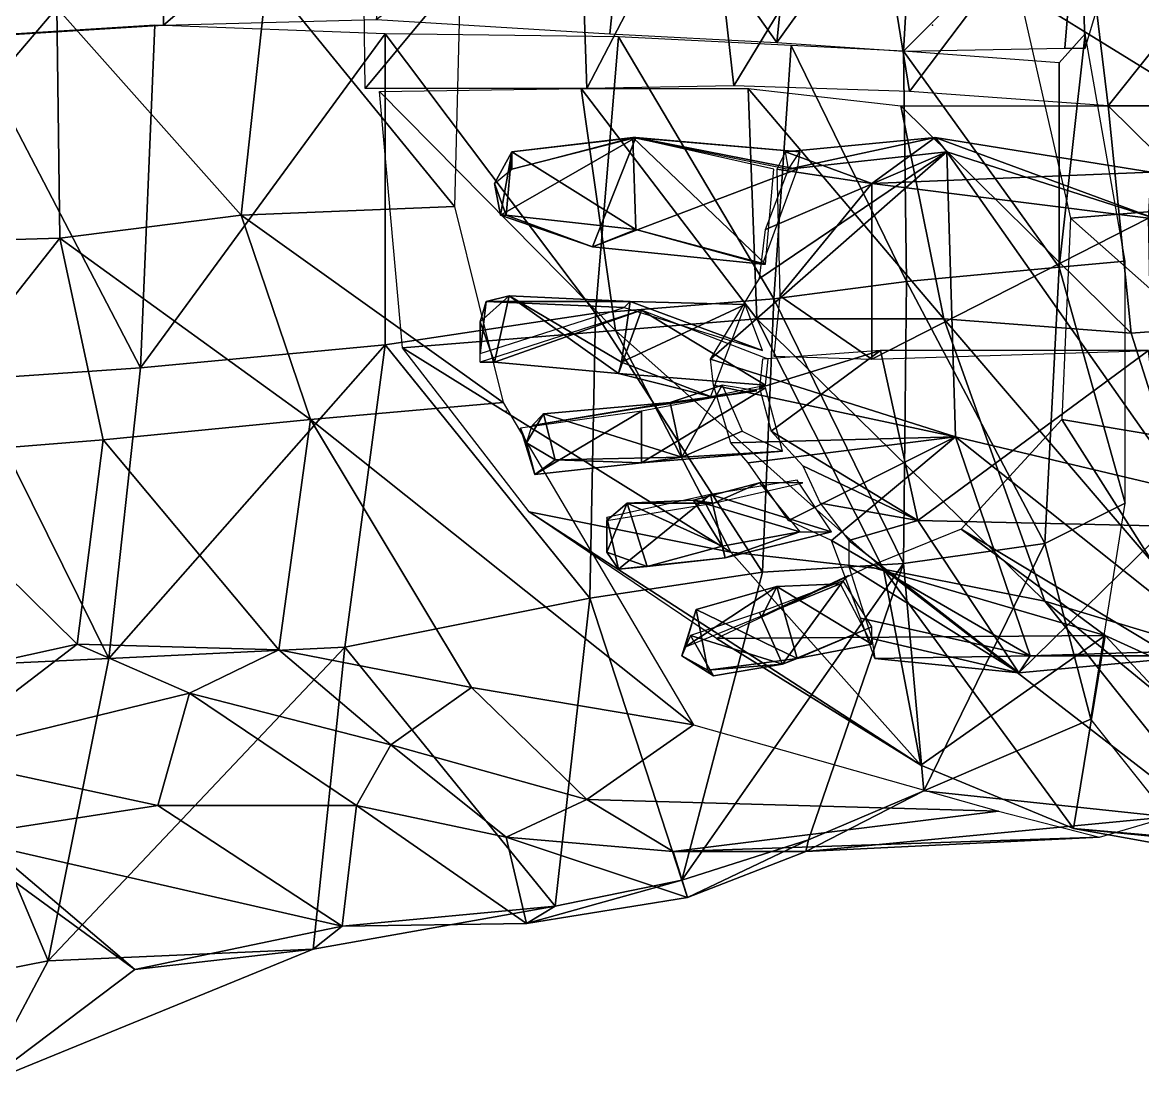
# Model space of a CAD drawing. Extents: x 4.9 to 9.1, y -6.1 to 13.5.
# Drawn here: x 7.29 to 7.938, y 9.385 to 10 of the extents above; entities that cross this region are included whole.
import ezdxf

# ---------------------------------------------------------------- set-up
doc = ezdxf.new("R2010")
doc.units = 0
doc.layers.get('0').update_dxf_attribs({"linetype": 'CONTINUOUS'})

msp = doc.modelspace()

# ---------------------------------------------------------------- linework, layer by layer
at = {"color": 0}
for p in [(7.81678, 9.99862, -0.60167), (7.81678, 9.99862, -0.60167), (7.57011, 9.77528, -4.085), (7.85011, 9.64695, -0.56)]:
    msp.add_point(p, dxfattribs=at)
for points in [[(7.37011, 10.13028, 0.24667), (7.27011, 10.15028, 0.29833), (7.26344, 9.99195, 0.28667)], [(7.26344, 9.99195, 0.28667), (7.37178, 9.99862, 0.225), (7.37011, 10.13028, 0.24667)], [(7.51011, 10.11695, 0.13), (7.37011, 10.13028, 0.24667), (7.37178, 9.99862, 0.225)], [(7.37178, 9.99862, 0.225), (7.49511, 10.00195, 0.125), (7.51011, 10.11695, 0.13)], [(7.61178, 10.11028, -0.89667), (7.48844, 9.96195, -0.74167), (7.48678, 10.10695, -0.75833)], [(7.48844, 9.96195, -0.74167), (7.61178, 10.11028, -0.89667), (7.61678, 9.96195, -0.89333)], [(7.49511, 10.00195, 0.125), (7.63011, 9.99362, -0.02333), (7.64178, 10.10862, -0.00333)], [(7.68678, 10.09695, -1.02167), (7.61678, 9.96195, -0.89333), (7.61178, 10.11028, -0.89667)], [(7.72678, 9.98862, -0.11333), (7.64178, 10.10862, -0.00333), (7.63011, 9.99362, -0.02333)], [(7.64178, 10.10862, -0.00333), (7.72678, 9.98862, -0.11333), (7.73844, 10.10528, -0.105)], [(7.90178, 10.08528, -0.26), (7.90511, 9.98528, -0.39167), (7.94344, 10.11195, -0.36167)], [(7.80678, 10.10028, -0.17), (7.73844, 10.10528, -0.105), (7.72678, 9.98862, -0.11333)], [(7.61678, 9.96195, -0.89333), (7.68678, 10.09695, -1.02167), (7.70178, 9.96362, -1.01167)], [(7.78178, 10.09528, -1.12833), (7.70178, 9.96362, -1.01167), (7.68678, 10.09695, -1.02167)], [(7.70178, 9.96362, -1.01167), (7.78178, 10.09528, -1.12833), (7.80344, 9.96028, -1.12)], [(7.72678, 9.98862, -0.11333), (7.80011, 9.98362, -0.18333), (7.80678, 10.10028, -0.17)], [(7.90178, 10.09028, -1.26833), (7.80344, 9.96028, -1.12), (7.78178, 10.09528, -1.12833)], [(7.90178, 10.08528, -0.26), (7.80678, 10.10028, -0.17), (7.80011, 9.98362, -0.18333)], [(7.80344, 9.96028, -1.12), (7.90178, 10.09028, -1.26833), (7.91844, 9.95195, -1.255)], [(8.02344, 10.08362, -1.37167), (7.91844, 9.95195, -1.255), (7.90178, 10.09028, -1.26833)], [(7.80011, 9.98362, -0.18333), (7.89344, 9.98528, -0.26667), (7.90178, 10.08528, -0.26)], [(7.90511, 9.98528, -0.39167), (7.90178, 10.08528, -0.26), (7.89344, 9.98528, -0.26667)], [(7.91844, 9.95195, -1.255), (8.02344, 10.08362, -1.37167), (8.02844, 9.95195, -1.37167)], [(7.86678, 10.01862, -0.39667), (8.05844, 9.90028, -0.495), (8.02011, 10.03362, -0.51667)], [(7.31011, 10.00862, -0.645), (7.43178, 10.02695, -0.73667), (7.41678, 9.88862, -0.75167)], [(7.54011, 9.89362, -0.805), (7.41678, 9.88862, -0.75167), (7.43178, 10.02695, -0.73667)], [(7.43178, 10.02695, -0.73667), (7.54344, 10.02362, -0.78667), (7.54011, 9.89362, -0.805)], [(7.31011, 10.00862, -0.645), (7.19344, 9.87195, -0.56833), (7.20678, 10.02195, -0.55167)], [(8.05844, 9.90028, -0.495), (7.86678, 10.01862, -0.39667), (7.89678, 9.88695, -0.365)], [(7.19344, 9.87195, -0.56833), (7.31011, 10.00862, -0.645), (7.31178, 9.87528, -0.65333)], [(7.41678, 9.88862, -0.75167), (7.31178, 9.87528, -0.65333), (7.31011, 10.00862, -0.645)], [(7.25844, 9.99195, 0.29333), (7.35844, 9.80028, 0.22333), (7.36678, 9.99862, 0.22833)], [(7.50011, 9.99362, 0.11833), (7.36678, 9.99862, 0.22833), (7.35844, 9.80028, 0.22333)], [(7.35844, 9.80028, 0.22333), (7.25844, 9.99195, 0.29333), (7.26011, 9.79362, 0.27667)], [(7.35844, 9.80028, 0.22333), (7.50011, 9.81362, 0.11), (7.50011, 9.99362, 0.11833)], [(7.50011, 9.99362, 0.11833), (7.62178, 9.83195, -0.01833), (7.63511, 9.99195, -0.015)], [(7.62178, 9.83195, -0.01833), (7.50011, 9.99362, 0.11833), (7.50011, 9.81362, 0.11)], [(7.72511, 9.84028, -0.12167), (7.63511, 9.99195, -0.015), (7.62178, 9.83195, -0.01833)], [(7.63511, 9.99195, -0.015), (7.72511, 9.84028, -0.12167), (7.73511, 9.98695, -0.11167)], [(7.89011, 9.85862, -0.27167), (7.92844, 9.86195, -0.375), (7.90511, 9.99362, -0.39)], [(7.90511, 9.99362, -0.39), (7.89011, 9.97695, -0.265), (7.89011, 9.85862, -0.27167)], [(7.80178, 9.85028, -0.19167), (7.73511, 9.98695, -0.11167), (7.72511, 9.84028, -0.12167)], [(7.73511, 9.98695, -0.11167), (7.80178, 9.85028, -0.19167), (7.80011, 9.98362, -0.18333)], [(7.80011, 9.98362, -0.18333), (7.89011, 9.85862, -0.27167), (7.89011, 9.97695, -0.265)], [(7.89011, 9.85862, -0.27167), (7.80011, 9.98362, -0.18333), (7.80178, 9.85028, -0.19167)], [(7.49678, 9.96028, -0.73667), (7.61344, 9.96195, -0.89167), (7.63344, 9.82195, -0.88)], [(7.63344, 9.82195, -0.88), (7.51011, 9.81195, -0.72167), (7.49678, 9.96028, -0.73667)], [(7.71511, 9.82862, -1.00167), (7.63344, 9.82195, -0.88), (7.61344, 9.96195, -0.89167)], [(7.61344, 9.96195, -0.89167), (7.71011, 9.96195, -1.01), (7.71511, 9.82862, -1.00167)], [(7.82344, 9.82862, -1.105), (7.71511, 9.82862, -1.00167), (7.71011, 9.96195, -1.01)], [(7.71011, 9.96195, -1.01), (7.79844, 9.95195, -1.115), (7.82344, 9.82862, -1.105)], [(7.93178, 9.82028, -1.24333), (7.82344, 9.82862, -1.105), (7.79844, 9.95195, -1.115)], [(7.79844, 9.95195, -1.115), (7.91844, 9.95195, -1.255), (7.93178, 9.82028, -1.24333)], [(8.04344, 9.82862, -1.35167), (7.93178, 9.82028, -1.24333), (7.91844, 9.95195, -1.255)], [(7.91844, 9.95195, -1.255), (8.02344, 9.95195, -1.365), (8.04344, 9.82862, -1.35167)], [(7.64511, 9.93362, -4.13333), (7.56678, 9.88862, -4.11333), (7.57344, 9.92528, -4.10833)], [(7.56678, 9.88862, -4.11333), (7.64511, 9.93362, -4.13333), (7.62011, 9.87028, -4.10167)], [(7.64511, 9.93362, -4.13333), (7.57344, 9.92528, -4.10833), (7.57344, 9.91528, -4.065)], [(7.57344, 9.92528, -4.06667), (7.64511, 9.88028, -4.065), (7.64344, 9.93362, -4.07)], [(7.57344, 9.91528, -4.065), (7.64344, 9.93362, -4.07), (7.64511, 9.93362, -4.13333)], [(7.73844, 9.91528, -4.12333), (7.62011, 9.87028, -4.10167), (7.64511, 9.93362, -4.13333)], [(7.74011, 9.92528, -4.095), (7.64511, 9.93362, -4.13333), (7.64344, 9.93362, -4.07)], [(7.72011, 9.86028, -4.05833), (7.64344, 9.93362, -4.07), (7.64511, 9.88028, -4.065)], [(7.64344, 9.93362, -4.07), (7.72011, 9.86028, -4.05833), (7.72511, 9.91528, -4.05833)], [(7.64344, 9.93362, -4.07), (7.73344, 9.91528, -4.05167), (7.74011, 9.92528, -4.095)], [(7.64511, 9.93362, -4.13333), (7.74011, 9.92528, -4.095), (7.73844, 9.91528, -4.12333)], [(7.73178, 9.92528, -4.09333), (7.78178, 9.90695, -4.01667), (7.81844, 9.93362, -4.07833)], [(7.81844, 9.93362, -4.07833), (7.73344, 9.91528, -4.11833), (7.73178, 9.92528, -4.09333)], [(7.73344, 9.91528, -4.11833), (7.81844, 9.93362, -4.07833), (7.82511, 9.92528, -4.11667)], [(7.94344, 9.91362, -4.04333), (7.81844, 9.93362, -4.07833), (7.78178, 9.90695, -4.01667)], [(7.81844, 9.93362, -4.07833), (7.94344, 9.91362, -4.04333), (7.94511, 9.88695, -4.09167)], [(7.94511, 9.88695, -4.09167), (7.82511, 9.92528, -4.11667), (7.81844, 9.93362, -4.07833)], [(7.56344, 9.90695, -4.09333), (7.57011, 9.88862, -4.07), (7.57344, 9.92528, -4.06667)], [(7.56344, 9.90695, -4.09333), (7.57344, 9.92528, -4.10833), (7.56678, 9.88862, -4.11333)], [(7.56344, 9.90695, -4.09333), (7.57344, 9.91528, -4.065), (7.57344, 9.92528, -4.10833)], [(7.64511, 9.88028, -4.065), (7.57344, 9.92528, -4.06667), (7.57011, 9.88862, -4.07)], [(7.68844, 9.80528, -4.09667), (7.82511, 9.92528, -4.11667), (7.83011, 9.76028, -4.14)], [(7.82511, 9.92528, -4.11667), (7.68844, 9.80528, -4.09667), (7.71678, 9.85195, -4.08833)], [(7.82511, 9.92528, -4.11667), (7.71678, 9.85195, -4.08833), (7.72011, 9.88028, -4.12667)], [(7.82511, 9.92528, -4.11667), (7.72011, 9.88028, -4.12667), (7.73344, 9.91528, -4.11833)], [(7.78178, 9.90695, -4.01667), (7.73178, 9.92528, -4.09333), (7.72678, 9.91528, -4.05)], [(7.82511, 9.92528, -4.11667), (7.94511, 9.88695, -4.09167), (7.96344, 9.72862, -4.105)], [(7.96344, 9.72862, -4.105), (7.83011, 9.76028, -4.14), (7.82511, 9.92528, -4.11667)], [(7.62011, 9.87028, -4.10167), (7.73844, 9.91528, -4.12333), (7.71844, 9.86028, -4.10667)], [(7.78178, 9.90695, -4.01667), (7.72678, 9.91528, -4.05), (7.72844, 9.84195, -4.075)], [(7.78178, 9.90695, -4.01667), (7.94178, 9.88695, -3.96333), (7.94344, 9.91362, -4.04333)], [(7.56344, 9.90695, -4.09333), (7.56678, 9.88862, -4.11333), (7.57011, 9.88862, -4.07)], [(7.72844, 9.84195, -4.075), (7.78178, 9.80528, -4.02333), (7.78178, 9.90695, -4.01667)], [(7.94178, 9.88695, -3.96333), (7.78178, 9.90695, -4.01667), (7.78178, 9.80528, -4.02333)], [(7.89678, 9.88695, -0.365), (8.06011, 9.74195, -0.49167), (8.05844, 9.90028, -0.495)], [(7.41678, 9.88862, -0.75167), (7.54011, 9.89362, -0.805), (7.56844, 9.78028, -0.775)], [(7.31178, 9.87528, -0.65333), (7.41678, 9.88862, -0.75167), (7.45678, 9.77028, -0.715)], [(7.56844, 9.78028, -0.775), (7.45678, 9.77028, -0.715), (7.41678, 9.88862, -0.75167)], [(7.62011, 9.87028, -4.10167), (7.57011, 9.88862, -4.07), (7.56678, 9.88862, -4.11333)], [(7.57011, 9.88862, -4.07), (7.62011, 9.87028, -4.10167), (7.64511, 9.88028, -4.065)], [(7.78178, 9.80528, -4.02333), (7.94344, 9.81028, -3.92333), (7.94178, 9.88695, -3.96333)], [(8.06011, 9.74195, -0.49167), (7.89678, 9.88695, -0.365), (7.89178, 9.77028, -0.36833)], [(7.31178, 9.87528, -0.65333), (7.21178, 9.74862, -0.55333), (7.19344, 9.87195, -0.56833)], [(7.21178, 9.74862, -0.55333), (7.31178, 9.87528, -0.65333), (7.33678, 9.75862, -0.635)], [(7.45678, 9.77028, -0.715), (7.33678, 9.75862, -0.635), (7.31178, 9.87528, -0.65333)], [(7.71844, 9.86028, -4.10667), (7.64511, 9.88028, -4.065), (7.62011, 9.87028, -4.10167)], [(7.64511, 9.88028, -4.065), (7.71844, 9.86028, -4.10667), (7.72011, 9.86028, -4.05833)], [(7.89011, 9.85862, -0.27167), (7.92844, 9.72195, -0.39667), (7.92844, 9.86195, -0.375)], [(7.80178, 9.85028, -0.19167), (7.88178, 9.69862, -0.29167), (7.89011, 9.85862, -0.27167)], [(7.92844, 9.72195, -0.39667), (7.89011, 9.85862, -0.27167), (7.88178, 9.69862, -0.29167)], [(7.72511, 9.84028, -0.12167), (7.80011, 9.68695, -0.21), (7.80178, 9.85028, -0.19167)], [(7.88178, 9.69862, -0.29167), (7.80178, 9.85028, -0.19167), (7.80011, 9.68695, -0.21)], [(7.55511, 9.82695, -4.07833), (7.57178, 9.84195, -4.09167), (7.56344, 9.80362, -4.08833)], [(7.55511, 9.82695, -4.07833), (7.55844, 9.83862, -4.05167), (7.57178, 9.84195, -4.09167)], [(7.64178, 9.83862, -4.08333), (7.57178, 9.84195, -4.09167), (7.55844, 9.83862, -4.05167)], [(7.63511, 9.79695, -4.055), (7.56344, 9.80362, -4.08833), (7.57178, 9.84195, -4.09167)], [(7.57178, 9.84195, -4.09167), (7.63678, 9.80362, -4.08167), (7.63511, 9.79695, -4.055)], [(7.57178, 9.84195, -4.09167), (7.64178, 9.83862, -4.08333), (7.63678, 9.80362, -4.08167)], [(7.78178, 9.80528, -4.02333), (7.72844, 9.84195, -4.075), (7.72511, 9.80695, -4.03667)], [(7.55511, 9.82695, -4.07833), (7.55511, 9.80862, -4.05667), (7.55844, 9.83862, -4.05167)], [(7.63844, 9.83528, -4.04333), (7.55844, 9.83862, -4.05167), (7.55511, 9.80862, -4.05667)], [(7.55844, 9.83862, -4.05167), (7.63844, 9.83528, -4.04333), (7.64178, 9.83862, -4.08333)], [(7.62178, 9.83195, -0.01833), (7.71844, 9.68195, -0.13333), (7.72511, 9.84028, -0.12167)], [(7.70844, 9.83695, -4.08667), (7.63678, 9.80362, -4.08167), (7.64178, 9.83862, -4.08333)], [(7.63678, 9.80362, -4.08167), (7.70844, 9.83695, -4.08667), (7.68844, 9.78362, -4.09667)], [(7.71844, 9.81028, -4.03833), (7.64178, 9.83862, -4.08333), (7.63844, 9.83528, -4.04333)], [(7.64178, 9.83862, -4.08333), (7.71844, 9.81028, -4.03833), (7.70844, 9.83695, -4.08667)], [(7.80011, 9.68695, -0.21), (7.72511, 9.84028, -0.12167), (7.71844, 9.68195, -0.13333)], [(7.50011, 9.81362, 0.11), (7.61844, 9.66695, -0.035), (7.62178, 9.83195, -0.01833)], [(7.64844, 9.83362, -4.045), (7.55511, 9.80362, -4.05833), (7.56344, 9.80362, -4.08833)], [(7.56344, 9.80362, -4.08833), (7.63511, 9.79695, -4.055), (7.64844, 9.83362, -4.045)], [(7.71844, 9.68195, -0.13333), (7.62178, 9.83195, -0.01833), (7.61844, 9.66695, -0.035)], [(7.72011, 9.79028, -4.055), (7.64844, 9.83362, -4.045), (7.63511, 9.79695, -4.055)], [(7.64844, 9.83362, -4.045), (7.72011, 9.79028, -4.055), (7.72178, 9.80528, -4.03167)], [(7.55511, 9.82695, -4.07833), (7.56344, 9.80362, -4.08833), (7.55511, 9.80362, -4.05833)], [(7.63344, 9.82195, -0.88), (7.71511, 9.82862, -1.00167), (7.78844, 9.68362, -0.92833)], [(7.88178, 9.66528, -1.05167), (7.78844, 9.68362, -0.92833), (7.71511, 9.82862, -1.00167)], [(7.71511, 9.82862, -1.00167), (7.82344, 9.82862, -1.105), (7.88178, 9.66528, -1.05167)], [(7.99178, 9.63195, -1.19667), (7.88178, 9.66528, -1.05167), (7.82344, 9.82862, -1.105)], [(7.82344, 9.82862, -1.105), (7.93178, 9.82028, -1.24333), (7.99178, 9.63195, -1.19667)], [(8.04344, 9.82862, -1.35167), (7.99178, 9.63195, -1.19667), (7.93178, 9.82028, -1.24333)], [(7.51011, 9.81195, -0.72167), (7.63344, 9.82195, -0.88), (7.70011, 9.69362, -0.82333)], [(7.78844, 9.68362, -0.92833), (7.70011, 9.69362, -0.82333), (7.63344, 9.82195, -0.88)], [(7.34011, 9.63195, 0.21167), (7.47678, 9.63862, 0.1), (7.50011, 9.81362, 0.11)], [(7.50011, 9.81362, 0.11), (7.35844, 9.80028, 0.22333), (7.34011, 9.63195, 0.21167)], [(7.61844, 9.66695, -0.035), (7.50011, 9.81362, 0.11), (7.47678, 9.63862, 0.1)], [(7.70011, 9.69362, -0.82333), (7.58344, 9.71695, -0.655), (7.51011, 9.81195, -0.72167)], [(7.78678, 9.81028, -4.02167), (7.71844, 9.80528, -4.03667), (7.71678, 9.78862, -4.05833)], [(7.78678, 9.81028, -4.02167), (7.71678, 9.78862, -4.05833), (7.72344, 9.76362, -4.04833)], [(7.72344, 9.76362, -4.04833), (7.80844, 9.71195, -4.05167), (7.78678, 9.81028, -4.02167)], [(7.94178, 9.81028, -3.92167), (7.78678, 9.81028, -4.02167), (7.80844, 9.71195, -4.05167)], [(7.80844, 9.71195, -4.05167), (7.95344, 9.70862, -3.96333), (7.94178, 9.81028, -3.92167)], [(7.68844, 9.78362, -4.09667), (7.63511, 9.79695, -4.055), (7.63678, 9.80362, -4.08167)], [(7.83011, 9.76028, -4.14), (7.69011, 9.79028, -4.08667), (7.68844, 9.80528, -4.09667)], [(7.26011, 9.79362, 0.27667), (7.34011, 9.63195, 0.21167), (7.35844, 9.80028, 0.22333)], [(7.63511, 9.79695, -4.055), (7.68844, 9.78362, -4.09667), (7.72011, 9.79028, -4.055)], [(7.34011, 9.63195, 0.21167), (7.26011, 9.79362, 0.27667), (7.23344, 9.62695, 0.26167)], [(7.69511, 9.79028, -4.09833), (7.67178, 9.74862, -4.09333), (7.66511, 9.78028, -4.08167)], [(7.66511, 9.78028, -4.08167), (7.71511, 9.78695, -4.05667), (7.69511, 9.79028, -4.09833)], [(7.67178, 9.74862, -4.09333), (7.69511, 9.79028, -4.09833), (7.70678, 9.76362, -4.09167)], [(7.83011, 9.76028, -4.14), (7.70011, 9.75695, -4.09833), (7.69011, 9.79028, -4.08667)], [(7.71511, 9.78695, -4.05667), (7.66511, 9.78028, -4.08167), (7.64678, 9.77695, -4.05667)], [(7.72011, 9.78862, -4.06), (7.64844, 9.77528, -4.05667), (7.64844, 9.74528, -4.065)], [(7.64844, 9.74528, -4.065), (7.73011, 9.75195, -4.07167), (7.72011, 9.78862, -4.06)], [(7.45678, 9.77028, -0.715), (7.56844, 9.78028, -0.775), (7.67844, 9.59362, -0.72)], [(7.66511, 9.78028, -4.08167), (7.59178, 9.77362, -4.10333), (7.58511, 9.76695, -4.06833)], [(7.58511, 9.76695, -4.06833), (7.64678, 9.77695, -4.05667), (7.66511, 9.78028, -4.08167)], [(7.59178, 9.77362, -4.10333), (7.66511, 9.78028, -4.08167), (7.67178, 9.74862, -4.09333)], [(7.64844, 9.77528, -4.05667), (7.57844, 9.76528, -4.06667), (7.58678, 9.73862, -4.06667)], [(7.58178, 9.75695, -4.08667), (7.59178, 9.77362, -4.10333), (7.59844, 9.74695, -4.10833)], [(7.58178, 9.75695, -4.08667), (7.58511, 9.76695, -4.06833), (7.59178, 9.77362, -4.10333)], [(7.58678, 9.73862, -4.06667), (7.64844, 9.74528, -4.065), (7.64844, 9.77528, -4.05667)], [(7.67178, 9.74862, -4.09333), (7.59844, 9.74695, -4.10833), (7.59178, 9.77362, -4.10333)], [(7.45678, 9.77028, -0.715), (7.43844, 9.63695, -0.545), (7.33678, 9.75862, -0.635)], [(7.43844, 9.63695, -0.545), (7.45678, 9.77028, -0.715), (7.55011, 9.61528, -0.62167)], [(7.67844, 9.59362, -0.72), (7.55011, 9.61528, -0.62167), (7.45678, 9.77028, -0.715)], [(7.58178, 9.75695, -4.08667), (7.58678, 9.73862, -4.06667), (7.57844, 9.76528, -4.06667)], [(7.99344, 9.61028, -0.54), (7.89178, 9.77028, -0.36833), (7.83344, 9.70695, -0.44167)], [(7.89178, 9.77028, -0.36833), (7.99344, 9.61028, -0.54), (8.06011, 9.74195, -0.49167)], [(7.33678, 9.75862, -0.635), (7.32178, 9.64028, -0.455), (7.21178, 9.74862, -0.55333)], [(7.32178, 9.64028, -0.455), (7.33678, 9.75862, -0.635), (7.43844, 9.63695, -0.545)], [(7.67178, 9.74862, -4.09333), (7.70678, 9.76362, -4.09167), (7.73011, 9.75195, -4.07167)], [(7.83011, 9.76028, -4.14), (7.71011, 9.74528, -4.09167), (7.70011, 9.75695, -4.09833)], [(7.83011, 9.76028, -4.14), (7.73344, 9.71195, -4.105), (7.71011, 9.74528, -4.09167)], [(7.80844, 9.71195, -4.05167), (7.72344, 9.76362, -4.04833), (7.74178, 9.74362, -4.07)], [(7.83011, 9.76028, -4.14), (7.75844, 9.70028, -4.105), (7.73344, 9.71195, -4.105)], [(7.75844, 9.70028, -4.105), (7.83011, 9.76028, -4.14), (7.87344, 9.63362, -4.13)], [(7.83011, 9.76028, -4.14), (7.96344, 9.72862, -4.105), (7.98511, 9.63695, -4.11333)], [(7.98511, 9.63695, -4.11333), (7.87344, 9.63362, -4.13), (7.83011, 9.76028, -4.14)], [(7.58178, 9.75695, -4.08667), (7.59844, 9.74695, -4.10833), (7.58678, 9.73862, -4.06667)], [(7.73011, 9.75195, -4.07167), (7.64844, 9.74528, -4.065), (7.67178, 9.74862, -4.09333)], [(7.16344, 9.60528, -0.38167), (7.21178, 9.74862, -0.55333), (7.32178, 9.64028, -0.455)], [(7.64844, 9.74528, -4.065), (7.58678, 9.73862, -4.06667), (7.59844, 9.74695, -4.10833)], [(7.59844, 9.74695, -4.10833), (7.67178, 9.74862, -4.09333), (7.64844, 9.74528, -4.065)], [(7.80844, 9.71195, -4.05167), (7.74178, 9.74362, -4.07), (7.75178, 9.72195, -4.055)], [(7.71678, 9.73362, -4.09), (7.67844, 9.72362, -4.08833), (7.69011, 9.72195, -4.04833)], [(7.67844, 9.72362, -4.08833), (7.71678, 9.73362, -4.09), (7.74011, 9.70528, -4.10833)], [(7.68844, 9.72695, -4.05667), (7.75844, 9.70528, -4.06833), (7.73844, 9.73528, -4.06)], [(7.69011, 9.72195, -4.04833), (7.74178, 9.73362, -4.06), (7.71678, 9.73362, -4.09)], [(7.68844, 9.72695, -4.05667), (7.62844, 9.71362, -4.09167), (7.63511, 9.68362, -4.095)], [(7.63511, 9.68362, -4.095), (7.69678, 9.69028, -4.05833), (7.68844, 9.72695, -4.05667)], [(7.75844, 9.70528, -4.06833), (7.68844, 9.72695, -4.05667), (7.69678, 9.69028, -4.05833)], [(7.62844, 9.69362, -4.10667), (7.64011, 9.72195, -4.12), (7.65178, 9.68528, -4.12)], [(7.62844, 9.69362, -4.10667), (7.62844, 9.71195, -4.09), (7.64011, 9.72195, -4.12)], [(7.69011, 9.72195, -4.04833), (7.64011, 9.72195, -4.12), (7.62844, 9.71195, -4.09)], [(7.64011, 9.72195, -4.12), (7.67844, 9.72362, -4.08833), (7.69511, 9.69695, -4.09833)], [(7.64011, 9.72195, -4.12), (7.69011, 9.72195, -4.04833), (7.67844, 9.72362, -4.08833)], [(7.69511, 9.69695, -4.09833), (7.65178, 9.68528, -4.12), (7.64011, 9.72195, -4.12)], [(7.74011, 9.70528, -4.10833), (7.69511, 9.69695, -4.09833), (7.67844, 9.72362, -4.08833)], [(7.80844, 9.71195, -4.05167), (7.75178, 9.72195, -4.055), (7.76844, 9.70028, -4.08833)], [(7.88178, 9.69862, -0.29167), (7.90844, 9.59695, -0.5), (7.92844, 9.72195, -0.39667)], [(7.81011, 9.57028, -0.70667), (7.69178, 9.64362, -0.55167), (7.58344, 9.71695, -0.655)], [(7.58344, 9.71695, -0.655), (7.70011, 9.69362, -0.82333), (7.81011, 9.57028, -0.70667)], [(7.62844, 9.69362, -4.10667), (7.63511, 9.68362, -4.095), (7.62844, 9.71362, -4.09167)], [(7.76844, 9.70028, -4.08833), (7.86678, 9.62362, -4.10333), (7.80844, 9.71195, -4.05167)], [(7.91678, 9.64528, -0.625), (7.83344, 9.70695, -0.44167), (7.78011, 9.68528, -0.50333)], [(7.95344, 9.70862, -3.96333), (7.80844, 9.71195, -4.05167), (7.86678, 9.62362, -4.10333)], [(7.83344, 9.70695, -0.44167), (7.91678, 9.64528, -0.625), (7.99344, 9.61028, -0.54)], [(7.86678, 9.62362, -4.10333), (7.97178, 9.63362, -4.07167), (7.95344, 9.70862, -3.96333)], [(7.74011, 9.70528, -4.10833), (7.69678, 9.69028, -4.05833), (7.69511, 9.69695, -4.09833)], [(7.69678, 9.69028, -4.05833), (7.74011, 9.70528, -4.10833), (7.75844, 9.70528, -4.06833)], [(7.87344, 9.63362, -4.13), (7.77511, 9.65528, -4.125), (7.75844, 9.70028, -4.105)], [(7.86678, 9.62362, -4.10333), (7.76844, 9.70028, -4.08833), (7.76844, 9.68528, -4.07333)], [(7.62844, 9.69362, -4.10667), (7.65178, 9.68528, -4.12), (7.63511, 9.68362, -4.095)], [(7.65178, 9.68528, -4.12), (7.69511, 9.69695, -4.09833), (7.69678, 9.69028, -4.05833)], [(7.78844, 9.68362, -0.92833), (7.81011, 9.57028, -0.70667), (7.70011, 9.69362, -0.82333)], [(7.80011, 9.68695, -0.21), (7.81178, 9.55528, -0.355), (7.88178, 9.69862, -0.29167)], [(7.90844, 9.59695, -0.5), (7.88178, 9.69862, -0.29167), (7.81178, 9.55528, -0.355)], [(7.69678, 9.69028, -4.05833), (7.63511, 9.68362, -4.095), (7.65178, 9.68528, -4.12)], [(7.67178, 9.50362, -0.17833), (7.74511, 9.52695, -0.265), (7.80011, 9.68695, -0.21)], [(7.80011, 9.68695, -0.21), (7.71844, 9.68195, -0.13333), (7.67178, 9.50362, -0.17833)], [(7.81178, 9.55528, -0.355), (7.80011, 9.68695, -0.21), (7.74511, 9.52695, -0.265)], [(7.61844, 9.66695, -0.035), (7.67178, 9.50362, -0.17833), (7.71844, 9.68195, -0.13333)], [(7.91678, 9.64528, -0.625), (7.78011, 9.68528, -0.50333), (7.69178, 9.64362, -0.55167)], [(7.71844, 9.65695, -4.07), (7.76844, 9.68028, -4.07667), (7.76344, 9.67528, -4.09667)], [(7.86678, 9.62362, -4.10333), (7.76844, 9.68528, -4.07333), (7.78178, 9.64362, -4.085)], [(7.81011, 9.57028, -0.70667), (7.78844, 9.68362, -0.92833), (7.89844, 9.53362, -0.81833)], [(7.99344, 9.52528, -0.92667), (7.89844, 9.53362, -0.81833), (7.78844, 9.68362, -0.92833)], [(7.78844, 9.68362, -0.92833), (7.88178, 9.66528, -1.05167), (7.99344, 9.52528, -0.92667)], [(7.72678, 9.67362, -4.1), (7.68011, 9.66028, -4.12333), (7.67344, 9.63862, -4.105)], [(7.67344, 9.63862, -4.105), (7.71844, 9.65695, -4.07), (7.72678, 9.67362, -4.1)], [(7.68011, 9.66028, -4.12333), (7.72678, 9.67362, -4.1), (7.73844, 9.63195, -4.11333)], [(7.76511, 9.67695, -4.07333), (7.71678, 9.65862, -4.07167), (7.73011, 9.62862, -4.08)], [(7.76344, 9.67528, -4.09667), (7.72678, 9.67362, -4.1), (7.71844, 9.65695, -4.07)], [(7.72678, 9.67362, -4.1), (7.76344, 9.67528, -4.09667), (7.78178, 9.64028, -4.11167)], [(7.78178, 9.64028, -4.11167), (7.73844, 9.63195, -4.11333), (7.72678, 9.67362, -4.1)], [(7.73011, 9.62862, -4.08), (7.78178, 9.65028, -4.08333), (7.76511, 9.67695, -4.07333)], [(7.47678, 9.63862, 0.1), (7.59844, 9.48862, -0.06667), (7.61844, 9.66695, -0.035)], [(7.67178, 9.50362, -0.17833), (7.61844, 9.66695, -0.035), (7.59844, 9.48862, -0.06667)], [(7.67178, 9.63362, -4.11667), (7.68011, 9.66028, -4.12333), (7.68678, 9.62528, -4.12167)], [(7.67178, 9.63362, -4.11667), (7.67344, 9.63862, -4.105), (7.68011, 9.66028, -4.12333)], [(7.73844, 9.63195, -4.11333), (7.68678, 9.62528, -4.12167), (7.68011, 9.66028, -4.12333)], [(8.11344, 9.47528, -1.06833), (7.99344, 9.52528, -0.92667), (7.88178, 9.66528, -1.05167)], [(7.88178, 9.66528, -1.05167), (7.99178, 9.63195, -1.19667), (8.11344, 9.47528, -1.06833)], [(7.67678, 9.64528, -4.1), (7.73011, 9.62862, -4.08), (7.71678, 9.65862, -4.07167)], [(7.87344, 9.63362, -4.13), (7.78344, 9.63195, -4.11), (7.77511, 9.65528, -4.125)], [(7.78178, 9.65028, -4.08333), (7.73011, 9.62862, -4.08), (7.73844, 9.63195, -4.11333)], [(7.73844, 9.63195, -4.11333), (7.78178, 9.64028, -4.11167), (7.78178, 9.65028, -4.08333)], [(7.67178, 9.63362, -4.11667), (7.69011, 9.62195, -4.105), (7.67678, 9.64528, -4.1)], [(7.73011, 9.62862, -4.08), (7.67678, 9.64528, -4.1), (7.69011, 9.62195, -4.105)], [(7.69178, 9.64362, -0.55167), (7.81011, 9.57028, -0.70667), (7.91678, 9.64528, -0.625)], [(7.86678, 9.62362, -4.10333), (7.78178, 9.64362, -4.085), (7.78344, 9.63195, -4.11)], [(7.89844, 9.53362, -0.81833), (7.91678, 9.64528, -0.625), (7.81011, 9.57028, -0.70667)], [(7.91678, 9.64528, -0.625), (7.89844, 9.53362, -0.81833), (8.03344, 9.52028, -0.695)], [(8.03344, 9.52028, -0.695), (7.99344, 9.61028, -0.54), (7.91678, 9.64528, -0.625)], [(7.32178, 9.64028, -0.455), (7.23678, 9.57528, -0.31333), (7.16344, 9.60528, -0.38167)], [(7.23678, 9.57528, -0.31333), (7.32178, 9.64028, -0.455), (7.38678, 9.61195, -0.40667)], [(7.30511, 9.45695, 0.165), (7.45844, 9.46362, 0.065), (7.47678, 9.63862, 0.1)], [(7.47678, 9.63862, 0.1), (7.34011, 9.63195, 0.21167), (7.30511, 9.45695, 0.165)], [(7.43844, 9.63695, -0.545), (7.38678, 9.61195, -0.40667), (7.32178, 9.64028, -0.455)], [(7.38678, 9.61195, -0.40667), (7.43844, 9.63695, -0.545), (7.50344, 9.58195, -0.48667)], [(7.55011, 9.61528, -0.62167), (7.50344, 9.58195, -0.48667), (7.43844, 9.63695, -0.545)], [(7.59844, 9.48862, -0.06667), (7.47678, 9.63862, 0.1), (7.45844, 9.46362, 0.065)], [(7.87344, 9.63362, -4.13), (7.98511, 9.63695, -4.11333), (7.97178, 9.63362, -4.07167)], [(7.23344, 9.62695, 0.26167), (7.30511, 9.45695, 0.165), (7.34011, 9.63195, 0.21167)], [(7.67178, 9.63362, -4.11667), (7.68678, 9.62528, -4.12167), (7.69011, 9.62195, -4.105)], [(7.68678, 9.62528, -4.12167), (7.73844, 9.63195, -4.11333), (7.73011, 9.62862, -4.08)], [(7.73011, 9.62862, -4.08), (7.69011, 9.62195, -4.105), (7.68678, 9.62528, -4.12167)], [(7.78344, 9.63195, -4.11), (7.87344, 9.63362, -4.13), (7.86678, 9.62362, -4.10333)], [(7.97178, 9.63362, -4.07167), (7.86678, 9.62362, -4.10333), (7.87344, 9.63362, -4.13)], [(7.15511, 9.62195, -0.02167), (7.25011, 9.52862, -0.12833), (7.35511, 9.45195, -0.04)], [(7.35511, 9.45195, -0.04), (7.26678, 9.38528, 0.095), (7.15511, 9.62195, -0.02167)], [(7.30511, 9.45695, 0.165), (7.23344, 9.62695, 0.26167), (7.19511, 9.43528, 0.19167)], [(7.50344, 9.58195, -0.48667), (7.55011, 9.61528, -0.62167), (7.61678, 9.55028, -0.56167)], [(7.67844, 9.59362, -0.72), (7.61678, 9.55028, -0.56167), (7.55011, 9.61528, -0.62167)], [(7.38678, 9.61195, -0.40667), (7.36844, 9.54695, -0.235), (7.23678, 9.57528, -0.31333)], [(7.36844, 9.54695, -0.235), (7.38678, 9.61195, -0.40667), (7.48344, 9.54695, -0.34)], [(7.50344, 9.58195, -0.48667), (7.48344, 9.54695, -0.34), (7.38678, 9.61195, -0.40667)], [(7.81178, 9.55528, -0.355), (7.95344, 9.54028, -0.65833), (7.90844, 9.59695, -0.5)], [(7.61678, 9.55028, -0.56167), (7.67844, 9.59362, -0.72), (7.85511, 9.54362, -0.76167)], [(7.48344, 9.54695, -0.34), (7.50344, 9.58195, -0.48667), (7.57011, 9.52862, -0.425)], [(7.61678, 9.55028, -0.56167), (7.57011, 9.52862, -0.425), (7.50344, 9.58195, -0.48667)], [(7.25011, 9.52862, -0.12833), (7.23678, 9.57528, -0.31333), (7.36844, 9.54695, -0.235)], [(7.57011, 9.52862, -0.425), (7.61678, 9.55028, -0.56167), (7.66678, 9.52028, -0.515)], [(7.85511, 9.54362, -0.76167), (7.66678, 9.52028, -0.515), (7.61678, 9.55028, -0.56167)], [(7.95344, 9.54028, -0.65833), (7.81178, 9.55528, -0.355), (7.74344, 9.52028, -0.42667)], [(7.74511, 9.52695, -0.265), (7.74344, 9.52028, -0.42667), (7.81178, 9.55528, -0.355)], [(7.25011, 9.52862, -0.12833), (7.36844, 9.54695, -0.235), (7.47511, 9.47695, -0.16833)], [(7.48344, 9.54695, -0.34), (7.47511, 9.47695, -0.16833), (7.36844, 9.54695, -0.235)], [(7.47511, 9.47695, -0.16833), (7.48344, 9.54695, -0.34), (7.58178, 9.47862, -0.25333)], [(7.57011, 9.52862, -0.425), (7.58178, 9.47862, -0.25333), (7.48344, 9.54695, -0.34)], [(7.66678, 9.52028, -0.515), (7.85511, 9.54362, -0.76167), (7.91344, 9.52862, -0.71667)], [(7.74344, 9.52028, -0.42667), (7.91344, 9.52862, -0.71667), (7.95344, 9.54028, -0.65833)], [(8.12011, 9.49362, -0.81), (8.03344, 9.52028, -0.695), (7.89844, 9.53362, -0.81833)], [(7.89844, 9.53362, -0.81833), (7.99344, 9.52528, -0.92667), (8.12011, 9.49362, -0.81)], [(7.47511, 9.47695, -0.16833), (7.35511, 9.45195, -0.04), (7.25011, 9.52862, -0.12833)], [(7.66678, 9.52028, -0.515), (7.67511, 9.49362, -0.34333), (7.57011, 9.52862, -0.425)], [(7.58178, 9.47862, -0.25333), (7.57011, 9.52862, -0.425), (7.67511, 9.49362, -0.34333)], [(7.91344, 9.52862, -0.71667), (7.74344, 9.52028, -0.42667), (7.66678, 9.52028, -0.515)], [(7.67178, 9.50362, -0.17833), (7.67511, 9.49362, -0.34333), (7.74511, 9.52695, -0.265)], [(7.74344, 9.52028, -0.42667), (7.74511, 9.52695, -0.265), (7.67511, 9.49362, -0.34333)], [(7.67511, 9.49362, -0.34333), (7.66678, 9.52028, -0.515), (7.74344, 9.52028, -0.42667)], [(7.67511, 9.49362, -0.34333), (7.67178, 9.50362, -0.17833), (7.58178, 9.47862, -0.25333)], [(7.59844, 9.48862, -0.06667), (7.58178, 9.47862, -0.25333), (7.67178, 9.50362, -0.17833)], [(7.45844, 9.46362, 0.065), (7.47511, 9.47695, -0.16833), (7.59844, 9.48862, -0.06667)], [(7.58178, 9.47862, -0.25333), (7.59844, 9.48862, -0.06667), (7.47511, 9.47695, -0.16833)], [(7.47511, 9.47695, -0.16833), (7.45844, 9.46362, 0.065), (7.35511, 9.45195, -0.04)], [(7.26678, 9.38528, 0.095), (7.35511, 9.45195, -0.04), (7.45844, 9.46362, 0.065)], [(7.45844, 9.46362, 0.065), (7.30511, 9.45695, 0.165), (7.26678, 9.38528, 0.095)], [(7.19511, 9.43528, 0.19167), (7.26678, 9.38528, 0.095), (7.30511, 9.45695, 0.165)]]:
    msp.add_3dface(points, dxfattribs=at)

doc.saveas('drawing.dxf')
